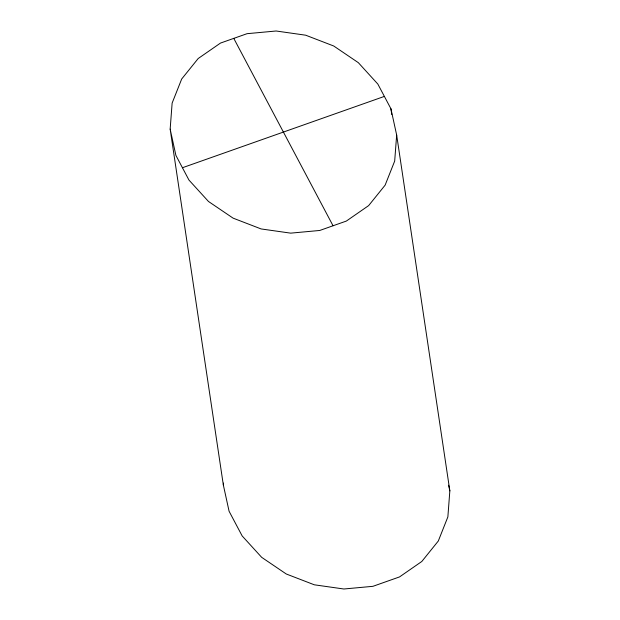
<?xml version="1.0" encoding="UTF-8"?>
<svg xmlns="http://www.w3.org/2000/svg" width="620" height="620" viewBox="0 0 620 620"><rect width="100%" height="100%" fill="white"/><g stroke="black" fill="none" stroke-linecap="round" stroke-linejoin="round"><path stroke-width="0.93" d="M170.159 129.138L172.135 103.083L181.691 78.996L198.183 58.528L220.48 43.075L247.062 33.681L276.125 31L305.683 35.201L333.731 46.004L358.337 62.674L377.844 84.072L390.918 108.748L396.661 135.005L449.841 490.862L447.865 516.917L438.309 541.004L421.817 561.472L399.52 576.925L372.938 586.318L343.875 589L314.317 584.8L286.269 573.996L261.663 557.326L242.156 535.928L229.082 511.252L223.34 484.995L170.159 129.138L175.902 155.403L188.968 180.071L208.475 201.469L233.089 218.139L261.129 228.943L290.687 233.143L319.757 230.462L346.34 221.069L368.637 205.615L385.129 185.148L394.684 161.068L396.661 135.005M223.34 484.995L223.487 483.065M182.435 167.733L384.377 96.41M233.771 38.378L333.048 225.765M448.609 485.228L449.841 490.862M390.918 108.748L391.77 114.483"/></g></svg>
